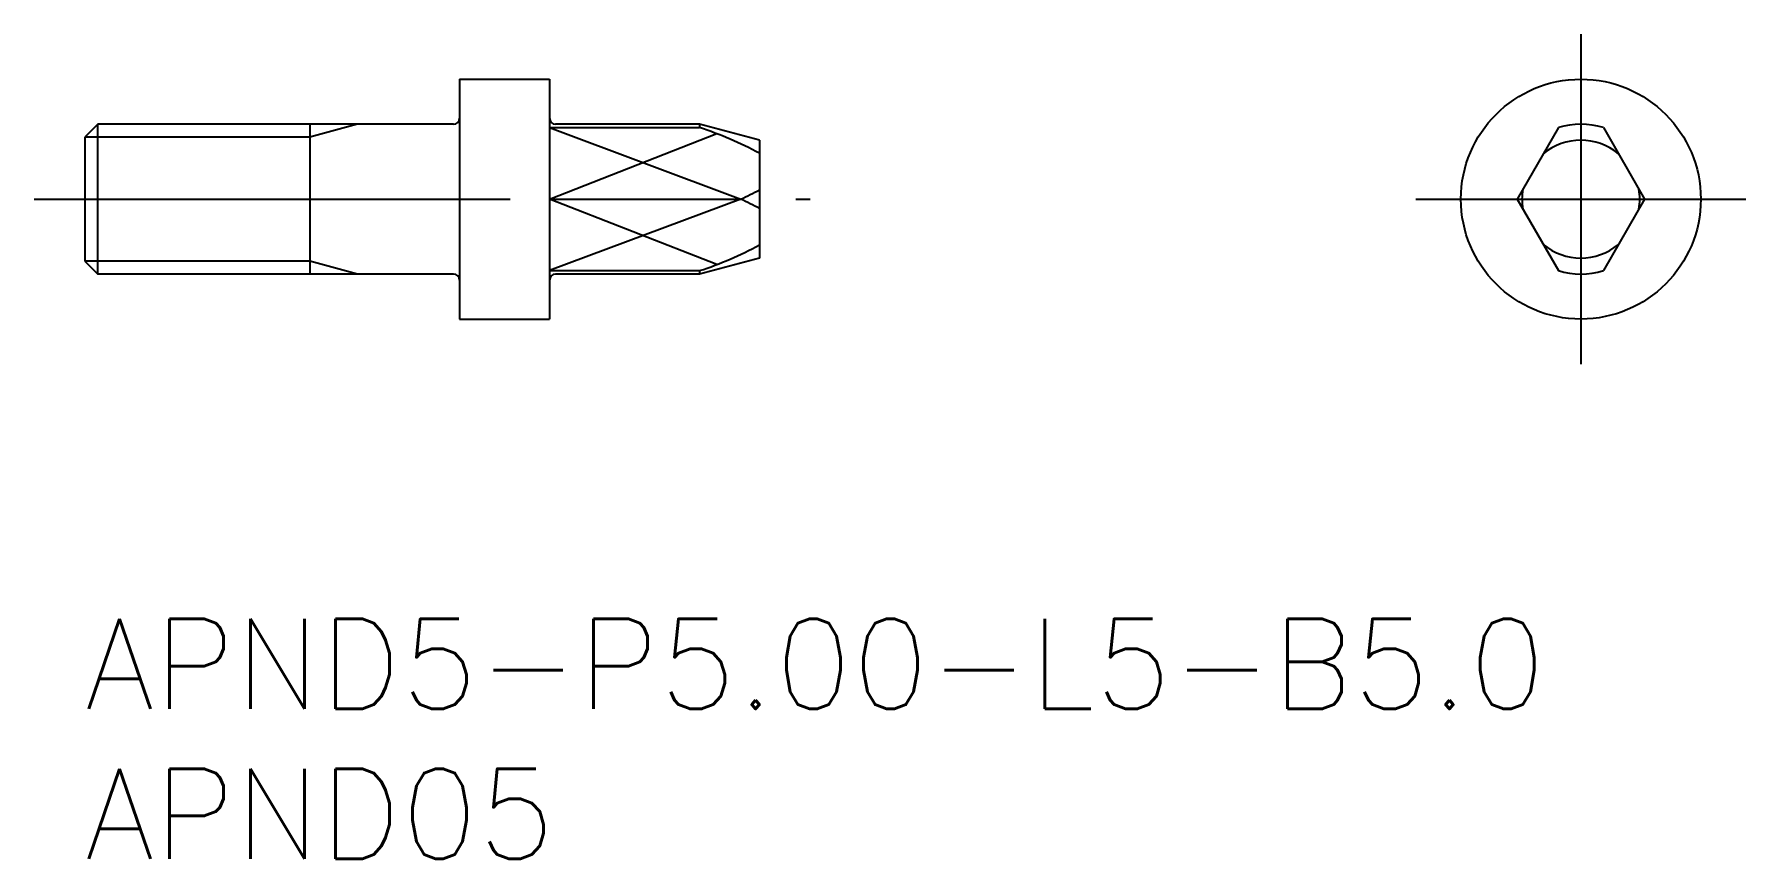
# Model space of a CAD drawing. Extents: x -1.7 to 55.4, y -8 to 19.5.
import ezdxf

# ---------------------------------------------------------------- set-up
doc = ezdxf.new("R2010")
doc.units = 0
doc.header["$LTSCALE"] = 0.5
doc.linetypes.add('CENTER', pattern=[50.8, 31.75, -6.35, 6.35, -6.35])
for name, color, linetype in [('MSM_CENTER', 1, 'CENTER'), ('MSM_CONTINUOUS', 7, 'CONTINUOUS'), ('MSM_NARROW', 5, 'CONTINUOUS'), ('MSM_PART_NUMBER', 7, 'CONTINUOUS')]:
    doc.layers.add(name, color=color, linetype=linetype)
doc.styles.get("Standard").update_dxf_attribs({"font": 'txt.shx', "height": 2, "bigfont": 'bigfont.shx'})

# ---------------------------------------------------------------- blocks, each defined once
blk = doc.blocks.new('*U3')
at = {"layer": 'MSM_PART_NUMBER'}
blk.add_text('APND5-P5.00-L5-B5.0', height=3, dxfattribs=at).set_placement((0, -3))
blk = doc.blocks.new('*U4')
at = {"layer": 'MSM_PART_NUMBER'}
blk.add_text('APND05', height=3, dxfattribs=at).set_placement((0, -8))

msp = doc.modelspace()

# ---------------------------------------------------------------- linework, layer by layer
at = {"layer": 'MSM_CENTER'}
for p, q in [((49.898, 19.5), (49.898, 8.5)), ((-1.688, 14), (24.188, 14)), ((44.398, 14), (55.398, 14))]:
    msp.add_line(p, q, dxfattribs=at)
at = {"layer": 'MSM_CONTINUOUS'}
for p, q in [((12.5, 18), (15.5, 18)), ((12.5, 18), (12.5, 10)), ((15.5, 18), (15.5, 10)), ((0.433, 16.5), (0, 16.067)), ((0, 16.067), (0, 11.933)), ((0.433, 11.5), (0.433, 16.5)), ((12.3, 16.5), (0.433, 16.5)), ((7.5, 16.5), (7.5, 11.5)), ((15.5, 16.385), (20.5, 16.385)), ((20.5, 16.5), (15.7, 16.5)), ((22.5, 15.964), (20.5, 16.5)), ((49.148, 16.385), (47.771, 14)), ((50.648, 16.385), (52.025, 14)), ((22.5, 15.964), (22.5, 12.036)), ((15.5, 14), (21.882, 14)), ((47.771, 14), (49.148, 11.615)), ((52.025, 14), (50.648, 11.615)), ((22.5, 12.036), (20.5, 11.5)), ((0, 11.933), (0.433, 11.5)), ((12.3, 11.5), (0.433, 11.5)), ((15.5, 11.615), (20.5, 11.615)), ((20.5, 11.5), (15.7, 11.5)), ((12.5, 10), (15.5, 10))]:
    msp.add_line(p, q, dxfattribs=at)
msp.add_circle((49.898, 14), 4, dxfattribs=at)
for centre, radius, start, end in [((12.3, 16.7), 0.2, 270, 0), ((15.7, 16.7), 0.2, 180, 270), ((16.937, 5.285), 11.657, 61.4955, 72.202), ((49.898, 14), 2.5, 72.5424, 107.4576), ((49.898, 14), 1.964, 50.314, 129.686), ((16.937, 24.556), 11.657, 295.1001, 298.5045), ((49.898, 14), 1.964, 170.314, 189.686), ((49.898, 14), 1.964, 350.314, 9.686), ((16.937, 3.444), 11.657, 61.4955, 64.8999), ((16.937, 22.715), 11.657, 287.798, 298.5045), ((49.898, 14), 1.964, 230.314, 309.686), ((12.3, 11.3), 0.2, 0, 90), ((15.7, 11.3), 0.2, 90, 180), ((49.898, 14), 2.5, 252.5424, 287.4576)]:
    msp.add_arc(centre, radius, start, end, dxfattribs=at)
at = {"layer": 'MSM_NARROW'}
for p, q in [((7.5, 16.067), (0, 16.067)), ((9.1, 16.5), (7.5, 16.067)), ((15.5, 16.385), (21.882, 14)), ((15.5, 14), (21.074, 16.184)), ((20.5, 16.475), (20.5, 16.382)), ((21.882, 14), (15.5, 11.615)), ((21.074, 11.816), (15.5, 14)), ((7.5, 11.933), (0, 11.933)), ((9.1, 11.5), (7.5, 11.933)), ((20.5, 11.618), (20.5, 11.525))]:
    msp.add_line(p, q, dxfattribs=at)

# ---------------------------------------------------------------- block references
at = {"layer": 'MSM_CONTINUOUS'}
for name in ['*U3', '*U4']:
    msp.add_blockref(name, (0, 0), dxfattribs=at)

doc.saveas('drawing.dxf')
